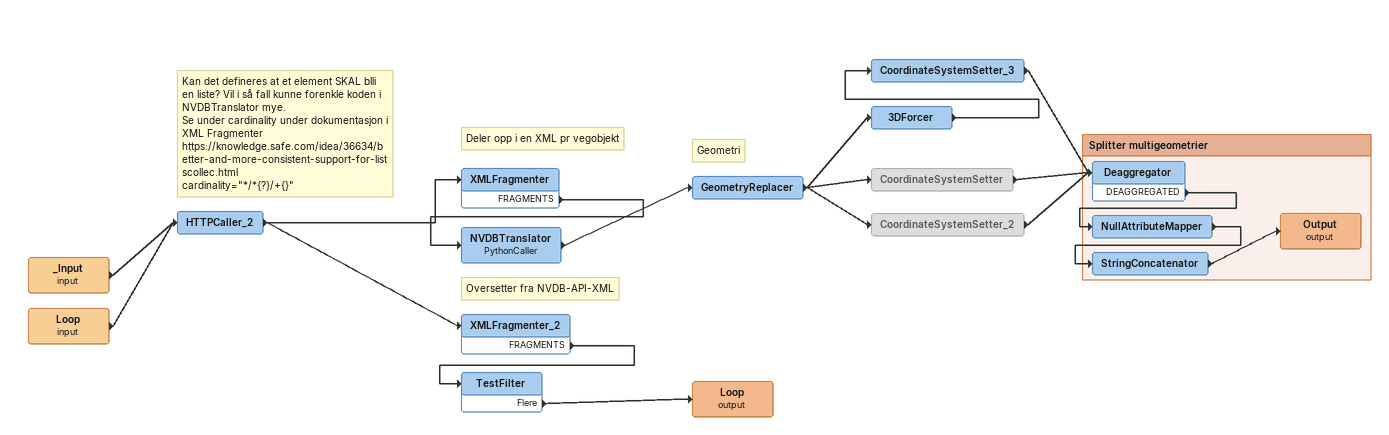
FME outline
_Input (input)
    -> HTTPCaller_2
Loop (input)
    -> HTTPCaller_2
Note: Kan det defineres at et element SKAL blli en liste? Vil i så fall kunne forenkle koden i NVDBTranslator mye. / Se under cardinality under dokumentasjon i XML Fragmenter / https://knowledge.safe.com/idea/36634/better-and-more-consistent-support-for-listscollec.html / cardinality="*/*{?}/+{}"
HTTPCaller_2
    -> XMLFragmenter_2
    -> XMLFragmenter
Note: Deler opp i en XML pr vegobjekt
XMLFragmenter
    FRAGMENTS -> NVDBTranslator
Note: Oversetter fra NVDB-API-XML
NVDBTranslator: PythonCaller
    -> GeometryReplacer
Note: Geometri
GeometryReplacer
    -> CoordinateSystemSetter
    -> CoordinateSystemSetter_2
    -> 3DForcer
3DForcer
    -> CoordinateSystemSetter_3
CoordinateSystemSetter_3
    -> Deaggregator
CoordinateSystemSetter [off]
    -> Deaggregator
CoordinateSystemSetter_2 [off]
    -> Deaggregator
XMLFragmenter_2
    FRAGMENTS -> TestFilter
TestFilter
    Flere -> Loop (output)
Loop (output)

Bookmark: Splitter multigeometrier
Deaggregator
    DEAGGREGATED -> NullAttributeMapper
NullAttributeMapper
    -> StringConcatenator
StringConcatenator
    -> Output (output)
Output (output)
